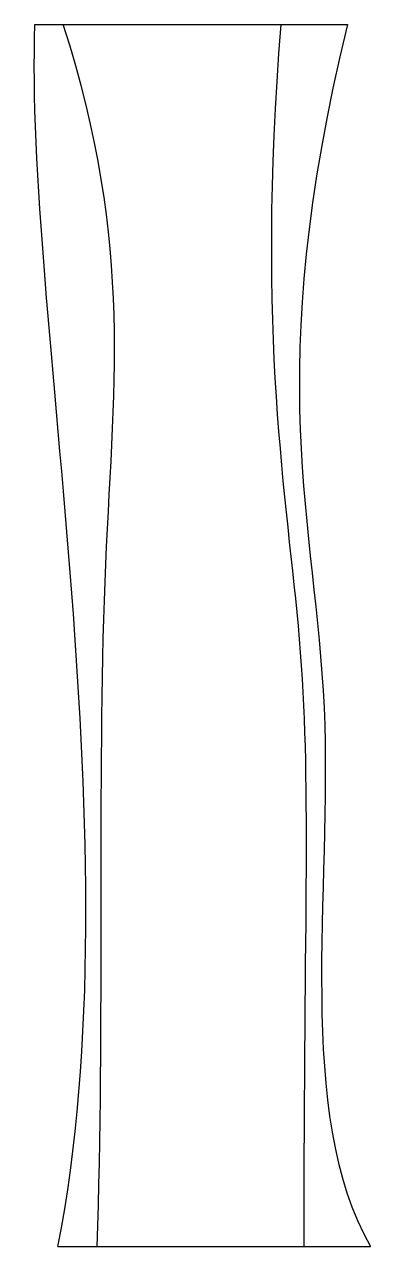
# Model space of a CAD drawing. Header units: millimetres. Extents: x -478 to 514, y 0 to 3500.
import ezdxf

# ---------------------------------------------------------------- set-up
doc = ezdxf.new("R2010")
doc.units = ezdxf.units.MM
for name, color, linetype, true_color in [('Curve_Left', 172, 'Continuous', 0x0000bf), ('Curve_Right', 200, 'Continuous', 0xbf3fff), ('CuttingCurve_A', 254, 'Continuous', 0xbfbfff), ('CuttingCurve_B', 254, 'Continuous', 0xffbfbf), ('Line_Bottom', 123, 'Continuous', 0x3fbfbf), ('Line_Top', 70, 'Continuous', 0x7fff00)]:
    doc.layers.add(name, color=color, linetype=linetype, true_color=true_color)

msp = doc.modelspace()

# ---------------------------------------------------------------- linework, layer by layer
at = {"layer": 'Curve_Left'}
msp.add_open_spline([(-382.2, 0), (-158.3, 1137.4), (-478.3, 2685.4), (-448, 3500)], degree=3, dxfattribs=at)
at = {"layer": 'Curve_Right'}
msp.add_open_spline([(448, 3500), (199.8, 2488.4), (513.9, 1653.1), (294.4, 379.9), (513.9, 0)], degree=3, dxfattribs=at)
at = {"layer": 'CuttingCurve_A'}
msp.add_open_spline([(-270.1, 0), (-247.4, 626.8), (-290.7, 2064.8), (-160.3, 2854.4), (-366.8, 3500)], degree=3, dxfattribs=at)
at = {"layer": 'CuttingCurve_B'}
msp.add_open_spline([(256.6, 3500), (184.4, 2598.6), (365.3, 1696), (322.4, 968.6), (322.4, 0)], degree=3, dxfattribs=at)
at = {"layer": 'Line_Bottom'}
msp.add_lwpolyline([(-382.2, 0), (513.9, 0)], dxfattribs=at)
at = {"layer": 'Line_Top'}
msp.add_lwpolyline([(-448, 3500), (448, 3500)], dxfattribs=at)

doc.saveas('drawing.dxf')
